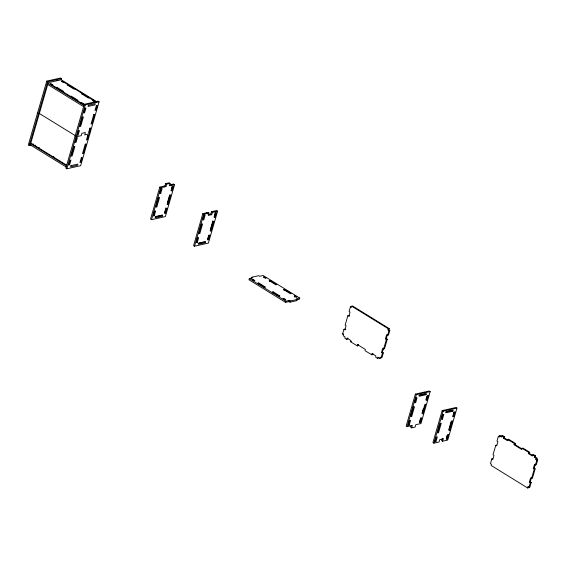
<?xml version="1.0" encoding="UTF-8"?>
<svg xmlns="http://www.w3.org/2000/svg" width="566" height="566" viewBox="0 0 566 566"><rect width="100%" height="100%" fill="white"/><g stroke="black" fill="none" stroke-linecap="round" stroke-linejoin="round"><path stroke-width="0.85" d="M52.086 85.063L52.956 84.872L51.025 83.683L50.162 83.874L84.822 105.262L83.959 105.453L47.374 82.884L61.213 79.785L61.553 78.603L60.59 78.009L46.752 81.101L28.3 145.03L29.262 145.625L30.889 145.257M29.262 145.625L47.714 81.695L61.553 78.603M66.533 165.824L29.948 143.255L30.812 143.064L47.898 83.874M84.299 104.271L65.847 168.194L66.809 168.788L80.648 165.689L99.1 101.767L98.137 101.172L84.299 104.271L85.261 104.866L99.1 101.767M66.809 168.788L85.261 104.866M174.59 184.601L169.404 185.768L170.083 183.398L166.623 184.169L165.944 186.539L164.982 185.945L159.789 187.105L150.563 219.07L151.525 219.665L165.364 216.566L174.59 184.601L173.628 184.007L170.168 184.785L171.13 185.379M151.525 219.665L160.751 187.7L165.944 186.539M153.775 213.552L154.461 211.182M156.57 203.887L157.249 201.517M157.709 199.94L158.388 197.569M161.183 187.905L159.81 192.638L160.772 193.232L162.145 188.499L161.275 188.69L159.909 193.423L160.772 193.232M154.285 215.724L155.65 210.991L154.787 211.182L153.421 215.915L154.285 215.724L153.322 215.13M156.846 206.845L159.577 197.378L158.713 197.569L155.983 207.043L156.846 206.845L155.883 206.25M164.982 185.945L165.661 183.575L169.121 182.804L170.083 183.398M162.251 216.155L162.591 214.974L155.671 216.523L155.332 217.705L162.251 216.155L161.289 215.561L155.056 216.955M165.704 208.67L164.565 212.618L165.527 213.205L166.892 208.472L165.93 207.878M167.352 202.946L169.63 195.058M171.286 189.334L172.198 186.179M168.088 204.333L170.826 194.86L169.956 195.051L167.225 204.524L168.088 204.333L167.126 203.739M172.022 190.714L173.387 185.981L172.524 186.172L171.151 190.912L172.022 190.714L171.059 190.119M217.606 211.146L212.42 212.307L211.734 214.67L208.274 215.448L208.96 213.078L207.998 212.483L202.805 213.644L193.579 245.609L194.541 246.203L208.38 243.104L217.606 211.146L216.644 210.552L211.458 211.712L210.771 214.075L208.005 214.698M194.541 246.203L203.767 214.238L208.96 213.078M196.791 240.09L197.477 237.727M199.586 230.426L200.265 228.056M200.725 226.478L201.404 224.108M204.199 214.443L202.826 219.176L203.788 219.771L205.161 215.038L204.291 215.229L202.925 219.969L203.788 219.771M197.301 242.262L198.666 237.529L197.803 237.72L196.437 242.46L197.301 242.262L196.338 241.668M199.862 233.383L202.593 223.917L201.729 224.108L198.999 233.581L199.862 233.383L198.899 232.789M205.267 242.694L205.607 241.512L198.687 243.062L198.348 244.243L205.267 242.694L204.305 242.099L198.072 243.493M208.72 235.208L207.581 239.156L208.543 239.751L209.908 235.01L209.045 235.208L207.68 239.942L208.543 239.751M210.368 229.485L212.88 220.804M214.302 215.872L215.214 212.717M211.104 230.871L213.842 221.398L212.972 221.596L210.241 231.062L211.104 230.871L210.142 230.277M215.038 217.259L216.403 212.519L215.54 212.717L214.167 217.45L215.038 217.259L214.075 216.665M251.46 278.408L251.799 277.227L252.761 277.814L249.302 278.592L248.962 279.774L285.547 302.35L289.007 301.572L289.969 302.166L296.888 300.617L297.228 299.435L296.266 298.841L299.725 298.07L299.386 299.251L296.612 299.867M252.613 280.573L252.96 279.392L254.884 280.58L254.021 280.771L252.089 279.583L252.96 279.392M258.393 284.139L258.733 282.958L265.475 287.118L264.605 287.309L257.87 283.149L258.733 282.958M269.635 281.627L269.975 280.439L276.717 284.599L275.854 284.79L269.112 280.637L269.975 280.439M272.833 293.054L273.173 291.865L279.915 296.025L279.052 296.216L272.31 292.063L273.173 291.865M284.075 290.535L284.415 289.353L291.157 293.506L290.294 293.704L283.552 289.544L284.415 289.353M283.425 299.584L283.764 298.402L285.689 299.591L284.825 299.782L282.901 298.593L283.764 298.402M285.547 302.35L285.887 301.162L289.346 300.39L290.308 300.985L297.228 299.435M289.007 301.572L289.346 300.39M289.969 302.166L290.308 300.985M294.667 297.065L295.006 295.884L296.931 297.072L296.068 297.263L294.143 296.075L295.006 295.884M347.92 337.987L347.581 339.168L346.717 339.359L344.793 338.171L345.133 336.989L343.208 335.801L343.548 334.619L342.586 334.025L343.951 329.292L344.821 329.094L345.784 329.688M349.71 316.076L348.748 315.481L347.885 315.672L345.147 325.146L346.109 325.74L344.913 329.886L343.951 329.292M351.309 306.602L350.446 306.793L349.08 311.533L350.043 312.128L348.847 316.267L347.885 315.672M389.203 328.584L388.333 328.775L387.993 329.964L388.856 329.766L389.203 328.584L352.618 306.015L351.748 306.206L351.408 307.388L350.446 306.793M346.717 339.359L347.057 338.178L350.913 340.555L350.566 341.737L357.309 345.897L358.172 345.699L358.511 344.517L357.648 344.715L357.309 345.897M371.749 354.804L372.088 353.623L372.959 353.432L372.612 354.613L371.749 354.804L365.006 350.651L365.353 349.463L357.648 344.715M372.088 353.623L375.944 356L375.598 357.181L377.522 358.37L377.869 357.188L379.793 358.377L380.656 358.179M379.793 358.377L380.133 357.188L381.095 357.783L381.965 357.592L383.331 352.859L382.368 352.264L381.498 352.455L382.694 348.309L383.663 348.904L384.526 348.713L387.257 339.239L386.295 338.645L385.432 338.843L386.628 334.697L387.59 335.291L388.453 335.1L389.818 330.36L388.856 329.766M382.368 352.264L383.564 348.118M386.295 338.645L387.491 334.506M381.095 357.783L382.46 353.05L383.331 352.859M383.663 348.904L386.394 339.437L387.257 339.239M387.59 335.291L388.955 330.558L389.818 330.36M411.631 427.854L415.09 427.082L415.777 424.712L420.963 423.552L430.188 391.587L429.226 390.993L415.387 394.092L406.162 426.057L407.124 426.651L412.317 425.49L411.631 427.854L410.668 427.259L411.128 425.682M407.124 426.651L416.35 394.686L430.188 391.587M408.461 423.693L409.374 420.538M413.3 406.926L410.796 415.607L411.758 416.201L414.496 406.728L413.626 406.926L410.895 416.392L411.758 416.201M416.095 397.254L414.729 401.994L415.692 402.589L417.057 397.848L416.194 398.047L414.821 402.78L415.692 402.589M409.197 425.08L410.562 420.34L409.699 420.538L408.334 425.271L409.197 425.08L408.235 424.486M426.049 394.728L426.389 393.547L419.47 395.096L419.13 396.278L426.049 394.728L425.087 394.134L418.932 395.514M419.703 421.182L420.616 418.019M426.884 396.32L425.972 399.476L426.934 400.07L428.299 395.337L427.436 395.528L426.071 400.261L426.934 400.07M420.439 422.561L421.804 417.828L420.941 418.019L419.576 422.752L420.439 422.561L419.477 421.967M423.007 413.682L425.738 404.216L424.875 404.407L422.137 413.88L423.007 413.682L422.038 413.088L423.41 408.355L424.373 408.949M442.541 441.225L447.727 440.065L456.953 408.1L455.991 407.506L442.152 410.605L432.926 442.57L433.889 443.164L439.082 442.004L439.761 439.633L443.22 438.862L442.541 441.225L441.579 440.631L442.032 439.053M433.889 443.164L443.114 411.199L456.953 408.1M435.912 437.843L434.999 440.999L435.962 441.593L437.327 436.853L436.464 437.051L435.098 441.784L435.962 441.593M438.473 428.964L439.159 426.594M441.721 417.715L442.633 414.56M438.523 432.714L441.261 423.241L440.39 423.439L437.66 432.905L438.523 432.714L437.56 432.12M442.456 419.102L443.822 414.362L442.959 414.56L441.586 419.293L442.456 419.102L441.494 418.507M452.814 411.241L453.154 410.06L446.234 411.609L445.895 412.791L452.814 411.241L451.852 410.647L445.697 412.027M447.154 435.325L446.241 438.48L447.204 439.075L448.569 434.341L447.706 434.532L446.341 439.266L447.204 439.075M449.036 428.816L449.942 425.653M451.081 421.712L450.175 424.868L451.137 425.462M453.189 414.411L453.875 412.041M449.772 430.195L452.503 420.729L451.64 420.92L448.902 430.393L449.772 430.195L448.803 429.601M453.699 416.583L455.064 411.85L454.201 412.041L452.835 416.774L453.699 416.583L452.736 415.989M492.696 458.715L491.833 458.906L490.467 463.646L491.43 464.24L491.09 465.422L527.675 487.991L528.538 487.8L528.877 486.618L528.014 486.81L527.675 487.991M496.63 445.102L495.759 445.293L493.028 454.767L493.991 455.361L492.795 459.5L491.833 458.906M500.153 436.818L499.191 436.223L498.328 436.414L496.955 441.155L497.917 441.742L496.722 445.888L495.759 445.293M502.417 436.818L500.493 435.636L499.629 435.827L499.29 437.009L498.328 436.414M504.688 436.825L503.825 437.016L503.478 438.204L504.348 438.006L504.688 436.825L502.764 435.636L501.893 435.827L501.554 437.016L499.629 435.827M503.478 438.204L507.334 440.581L507.674 439.393L508.537 439.202L515.279 443.362L514.933 444.543L514.07 444.735L514.409 443.553L515.279 443.362M529.719 452.269L528.856 452.46L528.51 453.649L529.38 453.451L529.719 452.269L522.977 448.109L522.114 448.307L521.774 449.489L514.07 444.735M535.493 455.835L534.629 456.026L534.29 457.208L535.153 457.017L535.493 455.835L533.568 454.647L532.705 454.838L532.365 456.019L528.51 453.649M528.014 486.81L528.977 487.404L529.84 487.213L531.205 482.473L530.342 482.671L529.38 482.076L530.575 477.93L531.538 478.525L532.401 478.334L535.139 468.86L534.177 468.266L533.306 468.457L534.502 464.318L535.471 464.912L536.335 464.714L537.7 459.981L536.738 459.387L535.875 459.585L536.214 458.396L537.077 458.205L536.738 459.387M529.38 482.076L530.243 481.878L531.439 477.739M534.177 468.266L535.372 464.127M528.977 487.404L530.342 482.671M531.538 478.525L534.276 469.051L535.139 468.86M535.471 464.912L536.837 460.179L537.7 459.981M64.199 82.353L63.328 82.551L61.404 81.362L62.274 81.164L96.291 102.156M55.942 87.44L56.805 87.249L63.541 91.402L62.677 91.6M68.047 84.73L67.184 84.921L73.92 89.081L74.79 88.89M70.382 96.347L71.245 96.156L77.988 100.316L77.118 100.507M82.487 93.638L81.624 93.836L88.367 97.989L89.23 97.798M80.973 102.885L81.837 102.687L83.761 103.875L82.898 104.073M93.079 100.175L92.216 100.366L94.14 101.555L95.003 101.364M30.472 144.245L29.602 144.436L66.187 167.012M32.736 144.252L33.599 144.054M34.66 145.441L35.524 145.243M89.874 133.732L84.688 134.892L85.367 132.522L81.907 133.3L81.228 135.663L76.035 136.823L75.073 136.229M38.516 147.811L39.379 147.62M52.956 156.725L53.82 156.527M166.892 208.472L166.029 208.67L164.664 213.403L165.527 213.205M251.799 277.227L258.719 275.677L259.681 276.272L263.14 275.493L299.725 298.07M342.586 334.025L343.449 333.834M350.566 341.737L351.429 341.546M377.522 358.37L378.392 358.179M507.334 440.581L508.197 440.383L504.348 438.006M61.213 79.785L96.305 101.434M56.791 79.962L57.753 80.556M46.752 81.101L47.714 81.695M47.028 84.065L83.612 106.634M213.184 211.323L214.146 211.917M211.458 211.712L212.42 212.307M165.661 183.575L166.623 184.169M210.771 214.075L211.734 214.67M163.249 186.334L164.211 186.929M206.265 212.873L207.227 213.467M159.789 187.105L160.751 187.7M202.805 213.644L203.767 214.238M75.193 135.578L39.351 113.469L38.488 113.66L37.526 113.066M351.748 306.206L388.333 328.775M387.993 329.964L388.955 330.558M385.432 338.843L386.394 339.437M381.498 352.455L382.46 353.05M157.829 216.339L158.791 216.934M200.845 242.878L201.807 243.472M30.812 143.064L66.753 165.237M249.302 278.592L285.887 301.162M501.893 435.827L503.825 437.016M507.674 439.393L514.409 443.553M522.114 448.307L528.856 452.46M532.705 454.838L534.629 456.026M514.933 444.543L521.937 448.859M529.38 453.451L532.585 455.432M535.153 457.017L537.077 458.205M534.29 457.208L536.214 458.396M535.875 459.585L536.837 460.179M415.387 394.092L416.35 394.686M442.152 410.605L443.114 411.199M533.306 468.457L534.276 469.051M530.243 481.878L531.205 482.473M442.258 438.268L443.22 438.862M70.064 160.305L68.698 165.046L69.568 164.847L70.934 160.114L70.064 160.305M73.997 146.693L71.266 156.166L72.13 155.968L74.861 146.502L73.997 146.693M76.559 137.814L75.193 142.554L76.056 142.356L77.422 137.623L76.559 137.814M78.61 130.711L77.245 135.451L78.108 135.253L79.473 130.52L78.61 130.711M82.537 117.098L79.806 126.572L80.669 126.374L83.4 116.907L82.537 117.098M85.098 108.219L83.733 112.959L84.603 112.761L85.968 108.028L85.098 108.219M70.955 165.647L70.609 166.829L77.528 165.279L77.875 164.098L70.955 165.647M88.381 105.276L88.034 106.458L94.954 104.908L95.3 103.727L88.381 105.276M81.313 157.794L79.94 162.527L80.811 162.336L82.176 157.596L81.313 157.794M85.24 144.181L82.509 153.648L83.372 153.457L86.103 143.983L85.24 144.181M87.801 135.302L86.435 140.035L87.298 139.844L88.671 135.104L87.801 135.302M89.853 128.199L88.487 132.932L89.35 132.741L90.716 128.001L89.853 128.199M93.779 114.587L91.048 124.053L91.911 123.862L94.649 114.389L93.779 114.587M96.347 105.708L94.975 110.441L95.845 110.25L97.211 105.509L96.347 105.708M264.202 276.873L263.339 277.071L265.263 278.26L266.126 278.062L264.202 276.873"/></g></svg>
